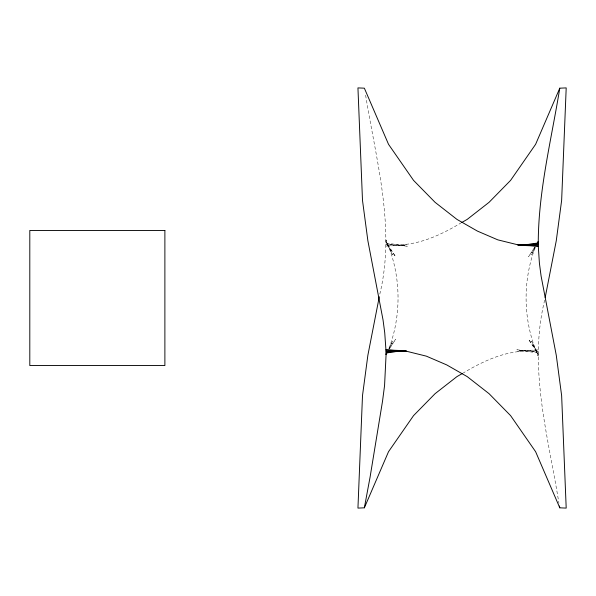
<?xml version="1.0" encoding="UTF-8"?>
<svg xmlns="http://www.w3.org/2000/svg" width="596" height="596" viewBox="0 0 596 596"><rect width="100%" height="100%" fill="white"/><g stroke="black" fill="none" stroke-linecap="round" stroke-linejoin="round"><path stroke-width="0.45" stroke-dasharray="2.98 2.23" d="M379.823 294.066C395.893 227.381 375.756 159.467 365.37 93.594M544.669 300.146C527.959 367.687 548.342 436.563 558.936 503.315M389.039 348.317C401.995 313.705 400.959 273.78 385.925 239.965L392.585 254.917L385.91 241.611L395.58 256.72L386.156 242.967L407.247 246.237L385.947 244.062C412.737 248.078 438.433 236.485 460.879 223.001M535.104 247.683C522.141 282.295 523.176 322.22 538.21 356.035L531.55 341.083L538.233 354.389L528.563 339.28L537.987 353.033L516.888 349.763L538.195 351.938C511.405 347.922 485.703 359.515 463.256 372.999M389.255 348.556L392.585 341.083L388.83 348.563M534.88 247.444L531.55 254.917L535.305 247.437M389.777 348.347L395.58 339.28L389.3 348.451M534.359 247.653L528.563 256.72L534.843 247.549M406.442 244.77L385.873 246.073L406.122 245.247M517.701 351.23L538.27 349.926L518.021 350.753"/><path stroke-width="0.89" d="M406.122 350.753L385.873 349.926L406.442 351.23L426.334 356.147L446.702 364.901L467.182 376.598L489.07 393.688L510.593 415.621L535.61 451.686L559.778 507.822L566.2 508.097L561.641 395.647L556.269 355.261L541.093 276.045L539.41 263.231L538.27 246.073L517.701 244.77L497.809 239.853L477.433 231.099L456.961 219.403L435.073 202.312L413.55 180.379L388.525 144.314L364.357 88.178L357.943 87.903L362.495 200.353L367.874 240.739L383.042 319.955L384.733 332.769L386.156 353.033L384.569 385.5L382.55 401.041L370.079 477.128L364.357 507.822L357.943 508.097L362.495 395.647L367.874 355.261L379.294 296.748M518.021 245.247L538.27 246.073C537.83 192.873 551.293 140.455 559.778 88.178L566.2 87.903L561.641 200.353L556.269 240.739L545.198 297.464M364.357 507.822L388.525 451.686L413.55 415.621L435.073 393.688L456.961 376.598L462.474 373.446M559.778 88.178L535.61 144.314L510.593 180.379L489.07 202.312L467.182 219.403L461.669 222.554M386.744 352.728L385.91 354.389L386.878 352.877M537.398 243.272L538.233 241.611L537.264 243.123M526.976 244.673L537.987 242.967M386.156 353.033L397.16 351.327M532.638 244.636L538.195 244.062L517.701 244.77M391.505 351.364L385.947 351.938L406.442 351.23M559.443 506.019L559.778 507.822M164.883 230.458L29.8 230.458L29.8 365.542L164.883 365.542L164.883 230.458"/></g></svg>
